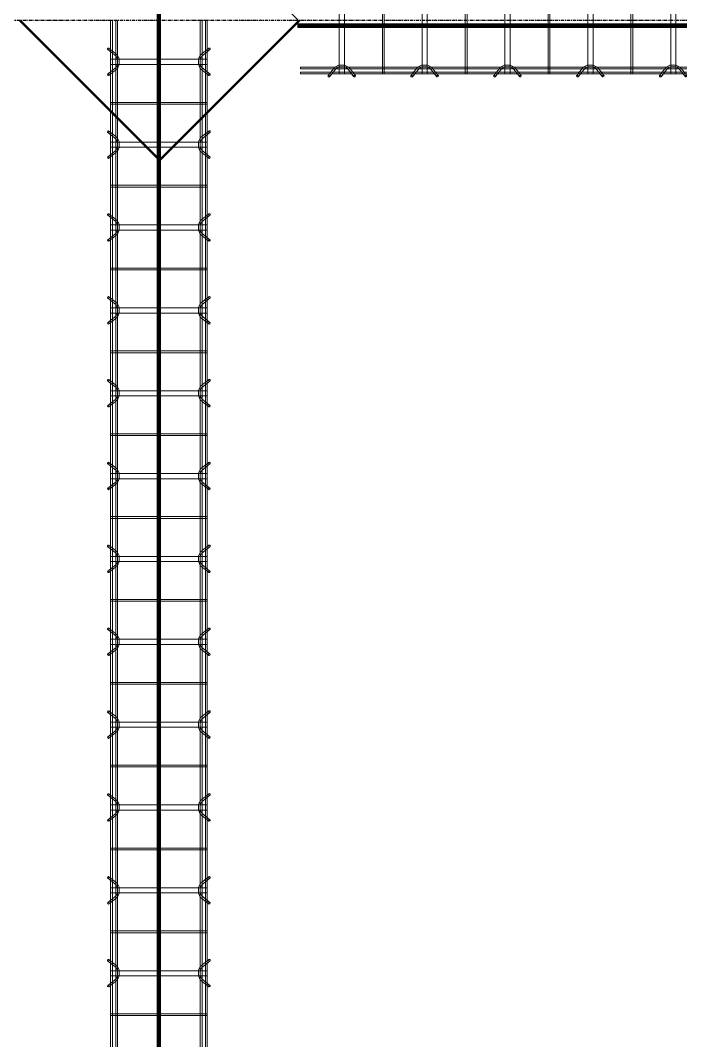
# Model space of a CAD drawing. Header units: inches. Extents: x -19229 to -222, y -6301 to 12387.
# Drawn here: x -2847.4 to -2751.8, y 11039.4 to 11187.2 of the extents above; entities that cross this region are included whole.
import ezdxf

# ---------------------------------------------------------------- set-up
doc = ezdxf.new("R2010")
doc.units = ezdxf.units.IN
doc.header["$MEASUREMENT"] = 0
doc.linetypes.add('Grid Line 1_2_', pattern=[0.875, 0.5, -0.125, 0.125, -0.125])
for name, color, linetype, lineweight in [('A-FLOR', 192, 'Continuous', 9), ('A-GENM', 13, 'Continuous', 9), ('S-BEAM', 12, 'Continuous', 9), ('S-GRID', 1, 'Continuous', 9)]:
    doc.layers.add(name, color=color, linetype=linetype, lineweight=lineweight)

# ---------------------------------------------------------------- blocks, each defined once
blk = doc.blocks.new('Dowel bar assembly - Dowel bar assembly-670865-SLAB ON GROUND JOINTS')
at = {"layer": 'S-BEAM'}
for p, q in [((135.61, 1.98), (0, 1.98)), ((0, 1.98), (0, 1.72)), ((0, 1.72), (0, 1.98)), ((0, 1.72), (135.61, 1.72)), ((4.02, 2.23), (4.97, 1.03)), ((5.18, 1.19), (4.23, 2.39)), ((5.63, 1.99), (5.63, -12.01)), ((6.38, 1.99), (5.63, 1.99)), ((5.63, 1.99), (6.38, 1.99)), ((6.38, -12.01), (6.38, 1.99)), ((7.76, 2.39), (6.81, 1.19)), ((7.01, 1.03), (7.96, 2.23)), ((11.87, 1.99), (11.87, -12.01)), ((12.13, 1.99), (11.87, 1.99)), ((11.87, 1.99), (12.13, 1.99)), ((12.13, -12.01), (12.13, 1.99)), ((16.02, 2.23), (16.97, 1.03)), ((17.18, 1.19), (16.23, 2.39)), ((17.63, 1.99), (17.63, -12.01)), ((18.38, 1.99), (17.63, 1.99)), ((17.63, 1.99), (18.38, 1.99)), ((18.38, -12.01), (18.38, 1.99)), ((19.76, 2.39), (18.81, 1.19)), ((19.01, 1.03), (19.96, 2.23)), ((23.87, 1.99), (23.87, -12.01)), ((24.13, 1.99), (23.87, 1.99)), ((23.87, 1.99), (24.13, 1.99)), ((24.13, -12.01), (24.13, 1.99)), ((28.02, 2.23), (28.97, 1.03)), ((29.18, 1.19), (28.23, 2.39)), ((29.63, 1.99), (29.63, -12.01)), ((30.38, 1.99), (29.63, 1.99)), ((29.63, 1.99), (30.38, 1.99)), ((30.38, -12.01), (30.38, 1.99)), ((31.76, 2.39), (30.81, 1.19)), ((31.01, 1.03), (31.96, 2.23)), ((35.87, 1.99), (35.87, -12.01)), ((36.13, 1.99), (35.87, 1.99)), ((35.87, 1.99), (36.13, 1.99)), ((36.13, -12.01), (36.13, 1.99)), ((40.02, 2.23), (40.97, 1.03)), ((41.18, 1.19), (40.23, 2.39)), ((41.63, 1.99), (41.63, -12.01)), ((42.38, 1.99), (41.63, 1.99)), ((41.63, 1.99), (42.38, 1.99)), ((42.38, -12.01), (42.38, 1.99)), ((43.76, 2.39), (42.81, 1.19)), ((43.01, 1.03), (43.96, 2.23)), ((47.87, 1.99), (47.87, -12.01)), ((48.13, 1.99), (47.87, 1.99)), ((47.87, 1.99), (48.13, 1.99)), ((48.13, -12.01), (48.13, 1.99)), ((52.02, 2.23), (52.97, 1.03)), ((53.18, 1.19), (52.23, 2.39)), ((53.63, 1.99), (53.63, -12.01)), ((54.38, 1.99), (53.63, 1.99)), ((53.63, 1.99), (54.38, 1.99)), ((54.38, -12.01), (54.38, 1.99)), ((55.76, 2.39), (54.81, 1.19)), ((55.01, 1.03), (55.96, 2.23)), ((59.87, 1.99), (59.87, -12.01)), ((60.13, 1.99), (59.87, 1.99)), ((59.87, 1.99), (60.13, 1.99)), ((60.13, -12.01), (60.13, 1.99)), ((64.02, 2.23), (64.97, 1.03)), ((65.18, 1.19), (64.23, 2.39)), ((65.63, 1.99), (65.63, -12.01)), ((66.38, 1.99), (65.63, 1.99)), ((65.63, 1.99), (66.38, 1.99)), ((66.38, -12.01), (66.38, 1.99)), ((67.76, 2.39), (66.81, 1.19)), ((67.01, 1.03), (67.96, 2.23)), ((71.87, 1.99), (71.87, -12.01)), ((72.13, 1.99), (71.87, 1.99)), ((71.87, 1.99), (72.13, 1.99)), ((72.13, -12.01), (72.13, 1.99)), ((76.02, 2.23), (76.97, 1.03)), ((77.18, 1.19), (76.23, 2.39)), ((77.63, 1.99), (77.63, -12.01)), ((78.38, 1.99), (77.63, 1.99)), ((77.63, 1.99), (78.38, 1.99)), ((78.38, -12.01), (78.38, 1.99)), ((79.76, 2.39), (78.81, 1.19)), ((79.01, 1.03), (79.96, 2.23)), ((83.87, 1.99), (83.87, -12.01)), ((84.13, 1.99), (83.87, 1.99)), ((83.87, 1.99), (84.13, 1.99)), ((84.13, -12.01), (84.13, 1.99)), ((88.02, 2.23), (88.97, 1.03)), ((89.18, 1.19), (88.23, 2.39)), ((89.63, 1.99), (89.63, -12.01)), ((90.38, 1.99), (89.63, 1.99)), ((89.63, 1.99), (90.38, 1.99)), ((90.38, -12.01), (90.38, 1.99)), ((91.76, 2.39), (90.81, 1.19)), ((91.01, 1.03), (91.96, 2.23)), ((95.87, 1.99), (95.87, -12.01)), ((96.13, 1.99), (95.87, 1.99)), ((95.87, 1.99), (96.13, 1.99)), ((96.13, -12.01), (96.13, 1.99)), ((100.02, 2.23), (100.97, 1.03)), ((101.18, 1.19), (100.23, 2.39)), ((101.63, 1.99), (101.63, -12.01)), ((102.38, 1.99), (101.63, 1.99)), ((101.63, 1.99), (102.38, 1.99)), ((102.38, -12.01), (102.38, 1.99)), ((103.76, 2.39), (102.81, 1.19)), ((103.01, 1.03), (103.96, 2.23)), ((107.87, 1.99), (107.87, -12.01)), ((108.13, 1.99), (107.87, 1.99)), ((107.87, 1.99), (108.13, 1.99)), ((108.13, -12.01), (108.13, 1.99)), ((112.02, 2.23), (112.97, 1.03)), ((113.18, 1.19), (112.23, 2.39)), ((113.63, 1.99), (113.63, -12.01)), ((114.38, 1.99), (113.63, 1.99)), ((113.63, 1.99), (114.38, 1.99)), ((114.38, -12.01), (114.38, 1.99)), ((115.76, 2.39), (114.81, 1.19)), ((115.01, 1.03), (115.96, 2.23)), ((119.87, 1.99), (119.87, -12.01)), ((120.13, 1.99), (119.87, 1.99)), ((119.87, 1.99), (120.13, 1.99)), ((120.13, -12.01), (120.13, 1.99)), ((127.63, 2.23), (128.58, 1.03)), ((128.78, 1.19), (127.83, 2.39)), ((129.23, 1.99), (129.23, -12.01)), ((129.98, 1.99), (129.23, 1.99)), ((129.23, 1.99), (129.98, 1.99)), ((129.98, -12.01), (129.98, 1.99)), ((131.37, 2.39), (130.42, 1.19)), ((130.62, 1.03), (131.57, 2.23)), ((135.61, 1.98), (135.61, 1.72)), ((135.61, 1.72), (135.61, 1.98)), ((135.61, 1.25), (0, 1.25)), ((0, 0.99), (0, 1.25)), ((0, 1.25), (0, 0.99)), ((0, 0.99), (135.61, 0.99)), ((135.61, 0.99), (135.61, 1.25)), ((135.61, 1.25), (135.61, 0.99)), ((135.61, -11.01), (0, -11.01)), ((0, -11.27), (0, -11.01)), ((0, -11.01), (0, -11.27)), ((0, -11.27), (135.61, -11.27)), ((135.61, -11.74), (0, -11.74)), ((0, -12), (0, -11.74)), ((0, -11.74), (0, -12)), ((4.97, -11.05), (4.02, -12.25)), ((4.23, -12.41), (5.18, -11.21)), ((6.81, -11.21), (7.76, -12.41)), ((7.96, -12.25), (7.01, -11.05)), ((16.97, -11.05), (16.02, -12.25)), ((16.23, -12.41), (17.18, -11.21)), ((18.81, -11.21), (19.76, -12.41)), ((19.96, -12.25), (19.01, -11.05)), ((28.97, -11.05), (28.02, -12.25)), ((28.23, -12.41), (29.18, -11.21)), ((30.81, -11.21), (31.76, -12.41)), ((31.96, -12.25), (31.01, -11.05)), ((40.97, -11.05), (40.02, -12.25)), ((40.23, -12.41), (41.18, -11.21)), ((42.81, -11.21), (43.76, -12.41)), ((43.96, -12.25), (43.01, -11.05)), ((52.97, -11.05), (52.02, -12.25)), ((52.23, -12.41), (53.18, -11.21)), ((54.81, -11.21), (55.76, -12.41)), ((55.96, -12.25), (55.01, -11.05)), ((64.97, -11.05), (64.02, -12.25)), ((64.23, -12.41), (65.18, -11.21)), ((66.81, -11.21), (67.76, -12.41)), ((67.96, -12.25), (67.01, -11.05)), ((76.97, -11.05), (76.02, -12.25)), ((76.23, -12.41), (77.18, -11.21)), ((78.81, -11.21), (79.76, -12.41)), ((79.96, -12.25), (79.01, -11.05)), ((88.97, -11.05), (88.02, -12.25)), ((88.23, -12.41), (89.18, -11.21)), ((90.81, -11.21), (91.76, -12.41)), ((91.96, -12.25), (91.01, -11.05)), ((100.97, -11.05), (100.02, -12.25)), ((100.23, -12.41), (101.18, -11.21)), ((102.81, -11.21), (103.76, -12.41)), ((103.96, -12.25), (103.01, -11.05)), ((112.97, -11.05), (112.02, -12.25)), ((112.23, -12.41), (113.18, -11.21)), ((114.81, -11.21), (115.76, -12.41)), ((115.96, -12.25), (115.01, -11.05)), ((128.58, -11.05), (127.63, -12.25)), ((127.83, -12.41), (128.78, -11.21)), ((130.42, -11.21), (131.37, -12.41)), ((131.57, -12.25), (130.62, -11.05)), ((135.61, -11.27), (135.61, -11.01)), ((135.61, -11.01), (135.61, -11.27)), ((135.61, -12), (135.61, -11.74)), ((135.61, -11.74), (135.61, -12)), ((0, -12), (135.61, -12)), ((6.38, -12.01), (5.63, -12.01)), ((5.63, -12.01), (6.38, -12.01)), ((12.13, -12.01), (11.87, -12.01)), ((11.87, -12.01), (12.13, -12.01)), ((18.38, -12.01), (17.63, -12.01)), ((17.63, -12.01), (18.38, -12.01)), ((24.13, -12.01), (23.87, -12.01)), ((23.87, -12.01), (24.13, -12.01)), ((30.38, -12.01), (29.63, -12.01)), ((29.63, -12.01), (30.38, -12.01)), ((36.13, -12.01), (35.87, -12.01)), ((35.87, -12.01), (36.13, -12.01)), ((42.38, -12.01), (41.63, -12.01)), ((41.63, -12.01), (42.38, -12.01)), ((48.13, -12.01), (47.87, -12.01)), ((47.87, -12.01), (48.13, -12.01)), ((54.38, -12.01), (53.63, -12.01)), ((53.63, -12.01), (54.38, -12.01)), ((60.13, -12.01), (59.87, -12.01)), ((59.87, -12.01), (60.13, -12.01)), ((66.38, -12.01), (65.63, -12.01)), ((65.63, -12.01), (66.38, -12.01)), ((72.13, -12.01), (71.87, -12.01)), ((71.87, -12.01), (72.13, -12.01)), ((78.38, -12.01), (77.63, -12.01)), ((77.63, -12.01), (78.38, -12.01)), ((84.13, -12.01), (83.87, -12.01)), ((83.87, -12.01), (84.13, -12.01)), ((90.38, -12.01), (89.63, -12.01)), ((89.63, -12.01), (90.38, -12.01)), ((96.13, -12.01), (95.87, -12.01)), ((95.87, -12.01), (96.13, -12.01)), ((102.38, -12.01), (101.63, -12.01)), ((101.63, -12.01), (102.38, -12.01)), ((108.13, -12.01), (107.87, -12.01)), ((107.87, -12.01), (108.13, -12.01)), ((114.38, -12.01), (113.63, -12.01)), ((113.63, -12.01), (114.38, -12.01)), ((120.13, -12.01), (119.87, -12.01)), ((119.87, -12.01), (120.13, -12.01)), ((129.98, -12.01), (129.23, -12.01)), ((129.23, -12.01), (129.98, -12.01))]:
    blk.add_line(p, q, dxfattribs=at)
at = {"layer": 'S-BEAM', "flags": 128}
for points in [[(4.97, 1.03), (5.53, 0.73), (6.39, 0.72), (6.97, 0.99), (7.01, 1.03)], [(5.18, 1.19), (5.62, 0.97), (6.38, 0.98), (6.81, 1.19)], [(16.97, 1.03), (17.53, 0.73), (18.39, 0.72), (18.97, 0.99), (19.01, 1.03)], [(17.18, 1.19), (17.62, 0.97), (18.38, 0.98), (18.81, 1.19)], [(28.97, 1.03), (29.53, 0.73), (30.39, 0.72), (30.97, 0.99), (31.01, 1.03)], [(29.18, 1.19), (29.62, 0.97), (30.38, 0.98), (30.81, 1.19)], [(40.97, 1.03), (41.53, 0.73), (42.39, 0.72), (42.97, 0.99), (43.01, 1.03)], [(41.18, 1.19), (41.62, 0.97), (42.38, 0.98), (42.81, 1.19)], [(52.97, 1.03), (53.53, 0.73), (54.39, 0.72), (54.97, 0.99), (55.01, 1.03)], [(53.18, 1.19), (53.62, 0.97), (54.38, 0.98), (54.81, 1.19)], [(64.97, 1.03), (65.53, 0.73), (66.39, 0.72), (66.97, 0.99), (67.01, 1.03)], [(65.18, 1.19), (65.62, 0.97), (66.38, 0.98), (66.81, 1.19)], [(76.97, 1.03), (77.53, 0.73), (78.39, 0.72), (78.97, 0.99), (79.01, 1.03)], [(77.18, 1.19), (77.62, 0.97), (78.38, 0.98), (78.81, 1.19)], [(88.97, 1.03), (89.53, 0.73), (90.39, 0.72), (90.97, 0.99), (91.01, 1.03)], [(89.18, 1.19), (89.62, 0.97), (90.38, 0.98), (90.81, 1.19)], [(100.97, 1.03), (101.53, 0.73), (102.39, 0.72), (102.97, 0.99), (103.01, 1.03)], [(101.18, 1.19), (101.62, 0.97), (102.38, 0.98), (102.81, 1.19)], [(112.97, 1.03), (113.53, 0.73), (114.39, 0.72), (114.97, 0.99), (115.01, 1.03)], [(113.18, 1.19), (113.62, 0.97), (114.38, 0.98), (114.81, 1.19)], [(128.58, 1.03), (129.13, 0.73), (129.99, 0.72), (130.58, 0.99), (130.62, 1.03)], [(128.78, 1.19), (129.23, 0.97), (129.99, 0.98), (130.42, 1.19)], [(4.97, -11.05), (5.53, -10.75), (6.39, -10.74), (6.97, -11.01), (7.01, -11.05)], [(5.18, -11.21), (5.62, -10.99), (6.38, -11), (6.81, -11.21)], [(16.97, -11.05), (17.53, -10.75), (18.39, -10.74), (18.97, -11.01), (19.01, -11.05)], [(17.18, -11.21), (17.62, -10.99), (18.38, -11), (18.81, -11.21)], [(28.97, -11.05), (29.53, -10.75), (30.39, -10.74), (30.97, -11.01), (31.01, -11.05)], [(29.18, -11.21), (29.62, -10.99), (30.38, -11), (30.81, -11.21)], [(40.97, -11.05), (41.53, -10.75), (42.39, -10.74), (42.97, -11.01), (43.01, -11.05)], [(41.18, -11.21), (41.62, -10.99), (42.38, -11), (42.81, -11.21)], [(52.97, -11.05), (53.53, -10.75), (54.39, -10.74), (54.97, -11.01), (55.01, -11.05)], [(53.18, -11.21), (53.62, -10.99), (54.38, -11), (54.81, -11.21)], [(64.97, -11.05), (65.53, -10.75), (66.39, -10.74), (66.97, -11.01), (67.01, -11.05)], [(65.18, -11.21), (65.62, -10.99), (66.38, -11), (66.81, -11.21)], [(76.97, -11.05), (77.53, -10.75), (78.39, -10.74), (78.97, -11.01), (79.01, -11.05)], [(77.18, -11.21), (77.62, -10.99), (78.38, -11), (78.81, -11.21)], [(88.97, -11.05), (89.53, -10.75), (90.39, -10.74), (90.97, -11.01), (91.01, -11.05)], [(89.18, -11.21), (89.62, -10.99), (90.38, -11), (90.81, -11.21)], [(100.97, -11.05), (101.53, -10.75), (102.39, -10.74), (102.97, -11.01), (103.01, -11.05)], [(101.18, -11.21), (101.62, -10.99), (102.38, -11), (102.81, -11.21)], [(112.97, -11.05), (113.53, -10.75), (114.39, -10.74), (114.97, -11.01), (115.01, -11.05)], [(113.18, -11.21), (113.62, -10.99), (114.38, -11), (114.81, -11.21)], [(128.58, -11.05), (129.13, -10.75), (129.99, -10.74), (130.58, -11.01), (130.62, -11.05)], [(128.78, -11.21), (129.23, -10.99), (129.99, -11), (130.42, -11.21)]]:
    blk.add_lwpolyline(points, dxfattribs=at)
at = {"layer": 'S-BEAM'}
for centre, major_axis, start_param, end_param in [((4.12, 2.31), (0.101, 0.08), 5.709265, 8.850858), ((4.12, 2.31), (0.101, 0.08), 2.567673, 5.709265), ((7.86, 2.31), (-0.101, 0.08), 3.715513, 6.857105), ((7.86, 2.31), (-0.101, 0.08), 0.57392, 3.715513), ((16.12, 2.31), (0.101, 0.08), 5.709265, 8.850858), ((16.12, 2.31), (0.101, 0.08), 2.567673, 5.709265), ((19.86, 2.31), (-0.101, 0.08), 3.715513, 6.857105), ((19.86, 2.31), (-0.101, 0.08), 0.57392, 3.715513), ((28.12, 2.31), (0.101, 0.08), 5.709265, 8.850858), ((28.12, 2.31), (0.101, 0.08), 2.567673, 5.709265), ((31.86, 2.31), (-0.101, 0.08), 3.715513, 6.857105), ((31.86, 2.31), (-0.101, 0.08), 0.57392, 3.715513), ((40.12, 2.31), (0.101, 0.08), 5.709265, 8.850858), ((40.12, 2.31), (0.101, 0.08), 2.567673, 5.709265), ((43.86, 2.31), (-0.101, 0.08), 3.715513, 6.857105), ((43.86, 2.31), (-0.101, 0.08), 0.57392, 3.715513), ((52.12, 2.31), (0.101, 0.08), 5.709265, 8.850858), ((52.12, 2.31), (0.101, 0.08), 2.567673, 5.709265), ((55.86, 2.31), (-0.101, 0.08), 3.715513, 6.857105), ((55.86, 2.31), (-0.101, 0.08), 0.57392, 3.715513), ((64.12, 2.31), (0.101, 0.08), 5.709265, 8.850858), ((64.12, 2.31), (0.101, 0.08), 2.567673, 5.709265), ((67.86, 2.31), (-0.101, 0.08), 3.715513, 6.857105), ((67.86, 2.31), (-0.101, 0.08), 0.57392, 3.715513), ((76.12, 2.31), (0.101, 0.08), 5.709265, 8.850858), ((76.12, 2.31), (0.101, 0.08), 2.567673, 5.709265), ((79.86, 2.31), (-0.101, 0.08), 3.715513, 6.857105), ((79.86, 2.31), (-0.101, 0.08), 0.57392, 3.715513), ((88.12, 2.31), (0.101, 0.08), 5.709265, 8.850858), ((88.12, 2.31), (0.101, 0.08), 2.567673, 5.709265), ((91.86, 2.31), (-0.101, 0.08), 3.715513, 6.857105), ((91.86, 2.31), (-0.101, 0.08), 0.57392, 3.715513), ((100.12, 2.31), (0.101, 0.08), 5.709265, 8.850858), ((100.12, 2.31), (0.101, 0.08), 2.567673, 5.709265), ((103.86, 2.31), (-0.101, 0.08), 3.715513, 6.857105), ((103.86, 2.31), (-0.101, 0.08), 0.57392, 3.715513), ((112.12, 2.31), (0.101, 0.08), 5.709265, 8.850858), ((112.12, 2.31), (0.101, 0.08), 2.567673, 5.709265), ((115.86, 2.31), (-0.101, 0.08), 3.715513, 6.857105), ((115.86, 2.31), (-0.101, 0.08), 0.57392, 3.715513), ((127.73, 2.31), (0.101, 0.08), 5.709265, 8.850858), ((127.73, 2.31), (0.101, 0.08), 2.567673, 5.709265), ((131.47, 2.31), (-0.101, 0.08), 3.715513, 6.857105), ((131.47, 2.31), (-0.101, 0.08), 0.57392, 3.715513), ((4.12, -12.33), (-0.101, 0.08), 3.715513, 6.857105), ((4.12, -12.33), (-0.101, 0.08), 0.57392, 3.715513), ((7.86, -12.33), (0.101, 0.08), 5.709265, 8.850858), ((7.86, -12.33), (0.101, 0.08), 2.567673, 5.709265), ((16.12, -12.33), (-0.101, 0.08), 3.715513, 6.857105), ((16.12, -12.33), (-0.101, 0.08), 0.57392, 3.715513), ((19.86, -12.33), (0.101, 0.08), 5.709265, 8.850858), ((19.86, -12.33), (0.101, 0.08), 2.567673, 5.709265), ((28.12, -12.33), (-0.101, 0.08), 3.715513, 6.857105), ((28.12, -12.33), (-0.101, 0.08), 0.57392, 3.715513), ((31.86, -12.33), (0.101, 0.08), 5.709265, 8.850858), ((31.86, -12.33), (0.101, 0.08), 2.567673, 5.709265), ((40.12, -12.33), (-0.101, 0.08), 3.715513, 6.857105), ((40.12, -12.33), (-0.101, 0.08), 0.57392, 3.715513), ((43.86, -12.33), (0.101, 0.08), 5.709265, 8.850858), ((43.86, -12.33), (0.101, 0.08), 2.567673, 5.709265), ((52.12, -12.33), (-0.101, 0.08), 3.715513, 6.857105), ((52.12, -12.33), (-0.101, 0.08), 0.57392, 3.715513), ((55.86, -12.33), (0.101, 0.08), 5.709265, 8.850858), ((55.86, -12.33), (0.101, 0.08), 2.567673, 5.709265), ((64.12, -12.33), (-0.101, 0.08), 3.715513, 6.857105), ((64.12, -12.33), (-0.101, 0.08), 0.57392, 3.715513), ((67.86, -12.33), (0.101, 0.08), 5.709265, 8.850858), ((67.86, -12.33), (0.101, 0.08), 2.567673, 5.709265), ((76.12, -12.33), (-0.101, 0.08), 3.715513, 6.857105), ((76.12, -12.33), (-0.101, 0.08), 0.57392, 3.715513), ((79.86, -12.33), (0.101, 0.08), 5.709265, 8.850858), ((79.86, -12.33), (0.101, 0.08), 2.567673, 5.709265), ((88.12, -12.33), (-0.101, 0.08), 3.715513, 6.857105), ((88.12, -12.33), (-0.101, 0.08), 0.57392, 3.715513), ((91.86, -12.33), (0.101, 0.08), 5.709265, 8.850858), ((91.86, -12.33), (0.101, 0.08), 2.567673, 5.709265), ((100.12, -12.33), (-0.101, 0.08), 3.715513, 6.857105), ((100.12, -12.33), (-0.101, 0.08), 0.57392, 3.715513), ((103.86, -12.33), (0.101, 0.08), 5.709265, 8.850858), ((103.86, -12.33), (0.101, 0.08), 2.567673, 5.709265), ((112.12, -12.33), (-0.101, 0.08), 3.715513, 6.857105), ((112.12, -12.33), (-0.101, 0.08), 0.57392, 3.715513), ((115.86, -12.33), (0.101, 0.08), 5.709265, 8.850858), ((115.86, -12.33), (0.101, 0.08), 2.567673, 5.709265), ((127.73, -12.33), (-0.101, 0.08), 3.715513, 6.857105), ((127.73, -12.33), (-0.101, 0.08), 0.57392, 3.715513), ((131.47, -12.33), (0.101, 0.08), 5.709265, 8.850858), ((131.47, -12.33), (0.101, 0.08), 2.567673, 5.709265)]:
    blk.add_ellipse(centre, major_axis=major_axis, ratio=0.816528, start_param=start_param, end_param=end_param, dxfattribs=at)
blk = doc.blocks.new('Dowel bar assembly - Dowel bar assembly-1728893-SLAB ON GROUND JOINTS')
at = {"layer": 'S-BEAM'}
for p, q in [((348, 1.98), (0, 1.98)), ((0, 1.98), (0, 1.72)), ((0, 1.72), (0, 1.98)), ((0, 1.72), (348, 1.72)), ((4.02, 2.23), (4.97, 1.03)), ((5.18, 1.19), (4.23, 2.39)), ((5.63, 1.99), (5.63, -12.01)), ((6.38, 1.99), (5.63, 1.99)), ((5.63, 1.99), (6.38, 1.99)), ((6.38, -12.01), (6.38, 1.99)), ((7.76, 2.39), (6.81, 1.19)), ((7.01, 1.03), (7.96, 2.23)), ((11.87, 1.99), (11.87, -12.01)), ((12.13, 1.99), (11.87, 1.99)), ((11.87, 1.99), (12.13, 1.99)), ((12.13, -12.01), (12.13, 1.99)), ((16.02, 2.23), (16.97, 1.03)), ((17.18, 1.19), (16.23, 2.39)), ((17.63, 1.99), (17.63, -12.01)), ((18.38, 1.99), (17.63, 1.99)), ((17.63, 1.99), (18.38, 1.99)), ((18.38, -12.01), (18.38, 1.99)), ((19.76, 2.39), (18.81, 1.19)), ((19.01, 1.03), (19.96, 2.23)), ((23.87, 1.99), (23.87, -12.01)), ((24.13, 1.99), (23.87, 1.99)), ((23.87, 1.99), (24.13, 1.99)), ((24.13, -12.01), (24.13, 1.99)), ((28.02, 2.23), (28.97, 1.03)), ((29.18, 1.19), (28.23, 2.39)), ((29.63, 1.99), (29.63, -12.01)), ((30.38, 1.99), (29.63, 1.99)), ((29.63, 1.99), (30.38, 1.99)), ((30.38, -12.01), (30.38, 1.99)), ((31.76, 2.39), (30.81, 1.19)), ((31.01, 1.03), (31.96, 2.23)), ((35.87, 1.99), (35.87, -12.01)), ((36.13, 1.99), (35.87, 1.99)), ((35.87, 1.99), (36.13, 1.99)), ((36.13, -12.01), (36.13, 1.99)), ((40.02, 2.23), (40.97, 1.03)), ((41.18, 1.19), (40.23, 2.39)), ((41.63, 1.99), (41.63, -12.01)), ((42.38, 1.99), (41.63, 1.99)), ((41.63, 1.99), (42.38, 1.99)), ((42.38, -12.01), (42.38, 1.99)), ((43.76, 2.39), (42.81, 1.19)), ((43.01, 1.03), (43.96, 2.23)), ((47.87, 1.99), (47.87, -12.01)), ((48.13, 1.99), (47.87, 1.99)), ((47.87, 1.99), (48.13, 1.99)), ((48.13, -12.01), (48.13, 1.99)), ((52.02, 2.23), (52.97, 1.03)), ((53.18, 1.19), (52.23, 2.39)), ((53.63, 1.99), (53.63, -12.01)), ((54.38, 1.99), (53.63, 1.99)), ((53.63, 1.99), (54.38, 1.99)), ((54.38, -12.01), (54.38, 1.99)), ((55.76, 2.39), (54.81, 1.19)), ((55.01, 1.03), (55.96, 2.23)), ((59.87, 1.99), (59.87, -12.01)), ((60.13, 1.99), (59.87, 1.99)), ((59.87, 1.99), (60.13, 1.99)), ((60.13, -12.01), (60.13, 1.99)), ((64.02, 2.23), (64.97, 1.03)), ((65.18, 1.19), (64.23, 2.39)), ((65.63, 1.99), (65.63, -12.01)), ((66.38, 1.99), (65.63, 1.99)), ((65.63, 1.99), (66.38, 1.99)), ((66.38, -12.01), (66.38, 1.99)), ((67.76, 2.39), (66.81, 1.19)), ((67.01, 1.03), (67.96, 2.23)), ((71.87, 1.99), (71.87, -12.01)), ((72.13, 1.99), (71.87, 1.99)), ((71.87, 1.99), (72.13, 1.99)), ((72.13, -12.01), (72.13, 1.99)), ((76.02, 2.23), (76.97, 1.03)), ((77.18, 1.19), (76.23, 2.39)), ((77.63, 1.99), (77.63, -12.01)), ((78.38, 1.99), (77.63, 1.99)), ((77.63, 1.99), (78.38, 1.99)), ((78.38, -12.01), (78.38, 1.99)), ((79.76, 2.39), (78.81, 1.19)), ((79.01, 1.03), (79.96, 2.23)), ((83.87, 1.99), (83.87, -12.01)), ((84.13, 1.99), (83.87, 1.99)), ((83.87, 1.99), (84.13, 1.99)), ((84.13, -12.01), (84.13, 1.99)), ((88.02, 2.23), (88.97, 1.03)), ((89.18, 1.19), (88.23, 2.39)), ((89.63, 1.99), (89.63, -12.01)), ((90.38, 1.99), (89.63, 1.99)), ((89.63, 1.99), (90.38, 1.99)), ((90.38, -12.01), (90.38, 1.99)), ((91.76, 2.39), (90.81, 1.19)), ((91.01, 1.03), (91.96, 2.23)), ((95.87, 1.99), (95.87, -12.01)), ((96.13, 1.99), (95.87, 1.99)), ((95.87, 1.99), (96.13, 1.99)), ((96.13, -12.01), (96.13, 1.99)), ((100.02, 2.23), (100.97, 1.03)), ((101.18, 1.19), (100.23, 2.39)), ((101.63, 1.99), (101.63, -12.01)), ((102.38, 1.99), (101.63, 1.99)), ((101.63, 1.99), (102.38, 1.99)), ((102.38, -12.01), (102.38, 1.99)), ((103.76, 2.39), (102.81, 1.19)), ((103.01, 1.03), (103.96, 2.23)), ((107.87, 1.99), (107.87, -12.01)), ((108.13, 1.99), (107.87, 1.99)), ((107.87, 1.99), (108.13, 1.99)), ((108.13, -12.01), (108.13, 1.99)), ((112.02, 2.23), (112.97, 1.03)), ((113.18, 1.19), (112.23, 2.39)), ((113.63, 1.99), (113.63, -12.01)), ((114.38, 1.99), (113.63, 1.99)), ((113.63, 1.99), (114.38, 1.99)), ((114.38, -12.01), (114.38, 1.99)), ((115.76, 2.39), (114.81, 1.19)), ((115.01, 1.03), (115.96, 2.23)), ((119.87, 1.99), (119.87, -12.01)), ((120.13, 1.99), (119.87, 1.99)), ((119.87, 1.99), (120.13, 1.99)), ((120.13, -12.01), (120.13, 1.99)), ((124.02, 2.23), (124.97, 1.03)), ((125.18, 1.19), (124.23, 2.39)), ((125.63, 1.99), (125.63, -12.01)), ((126.38, 1.99), (125.63, 1.99)), ((125.63, 1.99), (126.38, 1.99)), ((126.38, -12.01), (126.38, 1.99)), ((127.76, 2.39), (126.81, 1.19)), ((127.01, 1.03), (127.96, 2.23)), ((131.87, 1.99), (131.87, -12.01)), ((132.13, 1.99), (131.87, 1.99)), ((131.87, 1.99), (132.13, 1.99)), ((132.13, -12.01), (132.13, 1.99)), ((136.02, 2.23), (136.97, 1.03)), ((137.18, 1.19), (136.23, 2.39)), ((137.63, 1.99), (137.63, -12.01)), ((138.38, 1.99), (137.63, 1.99)), ((137.63, 1.99), (138.38, 1.99)), ((138.38, -12.01), (138.38, 1.99)), ((139.76, 2.39), (138.81, 1.19)), ((139.01, 1.03), (139.96, 2.23)), ((143.87, 1.99), (143.87, -12.01)), ((144.13, 1.99), (143.87, 1.99)), ((143.87, 1.99), (144.13, 1.99)), ((144.13, -12.01), (144.13, 1.99)), ((348, 1.25), (0, 1.25)), ((0, 0.99), (0, 1.25)), ((0, 1.25), (0, 0.99)), ((0, 0.99), (348, 0.99)), ((348, -11.01), (0, -11.01)), ((0, -11.27), (0, -11.01)), ((0, -11.01), (0, -11.27)), ((0, -11.27), (348, -11.27)), ((348, -11.74), (0, -11.74)), ((0, -12), (0, -11.74)), ((0, -11.74), (0, -12)), ((4.97, -11.05), (4.02, -12.25)), ((4.23, -12.41), (5.18, -11.21)), ((6.81, -11.21), (7.76, -12.41)), ((7.96, -12.25), (7.01, -11.05)), ((16.97, -11.05), (16.02, -12.25)), ((16.23, -12.41), (17.18, -11.21)), ((18.81, -11.21), (19.76, -12.41)), ((19.96, -12.25), (19.01, -11.05)), ((28.97, -11.05), (28.02, -12.25)), ((28.23, -12.41), (29.18, -11.21)), ((30.81, -11.21), (31.76, -12.41)), ((31.96, -12.25), (31.01, -11.05)), ((40.97, -11.05), (40.02, -12.25)), ((40.23, -12.41), (41.18, -11.21)), ((42.81, -11.21), (43.76, -12.41)), ((43.96, -12.25), (43.01, -11.05)), ((52.97, -11.05), (52.02, -12.25)), ((52.23, -12.41), (53.18, -11.21)), ((54.81, -11.21), (55.76, -12.41)), ((55.96, -12.25), (55.01, -11.05)), ((64.97, -11.05), (64.02, -12.25)), ((64.23, -12.41), (65.18, -11.21)), ((66.81, -11.21), (67.76, -12.41)), ((67.96, -12.25), (67.01, -11.05)), ((76.97, -11.05), (76.02, -12.25)), ((76.23, -12.41), (77.18, -11.21)), ((78.81, -11.21), (79.76, -12.41)), ((79.96, -12.25), (79.01, -11.05)), ((88.97, -11.05), (88.02, -12.25)), ((88.23, -12.41), (89.18, -11.21)), ((90.81, -11.21), (91.76, -12.41)), ((91.96, -12.25), (91.01, -11.05)), ((100.97, -11.05), (100.02, -12.25)), ((100.23, -12.41), (101.18, -11.21)), ((102.81, -11.21), (103.76, -12.41)), ((103.96, -12.25), (103.01, -11.05)), ((112.97, -11.05), (112.02, -12.25)), ((112.23, -12.41), (113.18, -11.21)), ((114.81, -11.21), (115.76, -12.41)), ((115.96, -12.25), (115.01, -11.05)), ((124.97, -11.05), (124.02, -12.25)), ((124.23, -12.41), (125.18, -11.21)), ((126.81, -11.21), (127.76, -12.41)), ((127.96, -12.25), (127.01, -11.05)), ((136.97, -11.05), (136.02, -12.25)), ((136.23, -12.41), (137.18, -11.21)), ((138.81, -11.21), (139.76, -12.41)), ((139.96, -12.25), (139.01, -11.05)), ((0, -12), (348, -12)), ((6.38, -12.01), (5.63, -12.01)), ((5.63, -12.01), (6.38, -12.01)), ((12.13, -12.01), (11.87, -12.01)), ((11.87, -12.01), (12.13, -12.01)), ((18.38, -12.01), (17.63, -12.01)), ((17.63, -12.01), (18.38, -12.01)), ((24.13, -12.01), (23.87, -12.01)), ((23.87, -12.01), (24.13, -12.01)), ((30.38, -12.01), (29.63, -12.01)), ((29.63, -12.01), (30.38, -12.01)), ((36.13, -12.01), (35.87, -12.01)), ((35.87, -12.01), (36.13, -12.01)), ((42.38, -12.01), (41.63, -12.01)), ((41.63, -12.01), (42.38, -12.01)), ((48.13, -12.01), (47.87, -12.01)), ((47.87, -12.01), (48.13, -12.01)), ((54.38, -12.01), (53.63, -12.01)), ((53.63, -12.01), (54.38, -12.01)), ((60.13, -12.01), (59.87, -12.01)), ((59.87, -12.01), (60.13, -12.01)), ((66.38, -12.01), (65.63, -12.01)), ((65.63, -12.01), (66.38, -12.01)), ((72.13, -12.01), (71.87, -12.01)), ((71.87, -12.01), (72.13, -12.01)), ((78.38, -12.01), (77.63, -12.01)), ((77.63, -12.01), (78.38, -12.01)), ((84.13, -12.01), (83.87, -12.01)), ((83.87, -12.01), (84.13, -12.01)), ((90.38, -12.01), (89.63, -12.01)), ((89.63, -12.01), (90.38, -12.01)), ((96.13, -12.01), (95.87, -12.01)), ((95.87, -12.01), (96.13, -12.01)), ((102.38, -12.01), (101.63, -12.01)), ((101.63, -12.01), (102.38, -12.01)), ((108.13, -12.01), (107.87, -12.01)), ((107.87, -12.01), (108.13, -12.01)), ((114.38, -12.01), (113.63, -12.01)), ((113.63, -12.01), (114.38, -12.01)), ((120.13, -12.01), (119.87, -12.01)), ((119.87, -12.01), (120.13, -12.01)), ((126.38, -12.01), (125.63, -12.01)), ((125.63, -12.01), (126.38, -12.01)), ((132.13, -12.01), (131.87, -12.01)), ((131.87, -12.01), (132.13, -12.01)), ((138.38, -12.01), (137.63, -12.01)), ((137.63, -12.01), (138.38, -12.01)), ((144.13, -12.01), (143.87, -12.01)), ((143.87, -12.01), (144.13, -12.01))]:
    blk.add_line(p, q, dxfattribs=at)
at = {"layer": 'S-BEAM', "flags": 128}
for points in [[(4.97, 1.03), (5.53, 0.73), (6.39, 0.72), (6.97, 0.99), (7.01, 1.03)], [(5.18, 1.19), (5.62, 0.97), (6.38, 0.98), (6.81, 1.19)], [(16.97, 1.03), (17.53, 0.73), (18.39, 0.72), (18.97, 0.99), (19.01, 1.03)], [(17.18, 1.19), (17.62, 0.97), (18.38, 0.98), (18.81, 1.19)], [(28.97, 1.03), (29.53, 0.73), (30.39, 0.72), (30.97, 0.99), (31.01, 1.03)], [(29.18, 1.19), (29.62, 0.97), (30.38, 0.98), (30.81, 1.19)], [(40.97, 1.03), (41.53, 0.73), (42.39, 0.72), (42.97, 0.99), (43.01, 1.03)], [(41.18, 1.19), (41.62, 0.97), (42.38, 0.98), (42.81, 1.19)], [(52.97, 1.03), (53.53, 0.73), (54.39, 0.72), (54.97, 0.99), (55.01, 1.03)], [(53.18, 1.19), (53.62, 0.97), (54.38, 0.98), (54.81, 1.19)], [(64.97, 1.03), (65.53, 0.73), (66.39, 0.72), (66.97, 0.99), (67.01, 1.03)], [(65.18, 1.19), (65.62, 0.97), (66.38, 0.98), (66.81, 1.19)], [(76.97, 1.03), (77.53, 0.73), (78.39, 0.72), (78.97, 0.99), (79.01, 1.03)], [(77.18, 1.19), (77.62, 0.97), (78.38, 0.98), (78.81, 1.19)], [(88.97, 1.03), (89.53, 0.73), (90.39, 0.72), (90.97, 0.99), (91.01, 1.03)], [(89.18, 1.19), (89.62, 0.97), (90.38, 0.98), (90.81, 1.19)], [(100.97, 1.03), (101.53, 0.73), (102.39, 0.72), (102.97, 0.99), (103.01, 1.03)], [(101.18, 1.19), (101.62, 0.97), (102.38, 0.98), (102.81, 1.19)], [(112.97, 1.03), (113.53, 0.73), (114.39, 0.72), (114.97, 0.99), (115.01, 1.03)], [(113.18, 1.19), (113.62, 0.97), (114.38, 0.98), (114.81, 1.19)], [(124.97, 1.03), (125.53, 0.73), (126.39, 0.72), (126.97, 0.99), (127.01, 1.03)], [(125.18, 1.19), (125.62, 0.97), (126.38, 0.98), (126.81, 1.19)], [(136.97, 1.03), (137.53, 0.73), (138.39, 0.72), (138.97, 0.99), (139.01, 1.03)], [(137.18, 1.19), (137.62, 0.97), (138.38, 0.98), (138.81, 1.19)], [(4.97, -11.05), (5.53, -10.75), (6.39, -10.74), (6.97, -11.01), (7.01, -11.05)], [(5.18, -11.21), (5.62, -10.99), (6.38, -11), (6.81, -11.21)], [(16.97, -11.05), (17.53, -10.75), (18.39, -10.74), (18.97, -11.01), (19.01, -11.05)], [(17.18, -11.21), (17.62, -10.99), (18.38, -11), (18.81, -11.21)], [(28.97, -11.05), (29.53, -10.75), (30.39, -10.74), (30.97, -11.01), (31.01, -11.05)], [(29.18, -11.21), (29.62, -10.99), (30.38, -11), (30.81, -11.21)], [(40.97, -11.05), (41.53, -10.75), (42.39, -10.74), (42.97, -11.01), (43.01, -11.05)], [(41.18, -11.21), (41.62, -10.99), (42.38, -11), (42.81, -11.21)], [(52.97, -11.05), (53.53, -10.75), (54.39, -10.74), (54.97, -11.01), (55.01, -11.05)], [(53.18, -11.21), (53.62, -10.99), (54.38, -11), (54.81, -11.21)], [(64.97, -11.05), (65.53, -10.75), (66.39, -10.74), (66.97, -11.01), (67.01, -11.05)], [(65.18, -11.21), (65.62, -10.99), (66.38, -11), (66.81, -11.21)], [(76.97, -11.05), (77.53, -10.75), (78.39, -10.74), (78.97, -11.01), (79.01, -11.05)], [(77.18, -11.21), (77.62, -10.99), (78.38, -11), (78.81, -11.21)], [(88.97, -11.05), (89.53, -10.75), (90.39, -10.74), (90.97, -11.01), (91.01, -11.05)], [(89.18, -11.21), (89.62, -10.99), (90.38, -11), (90.81, -11.21)], [(100.97, -11.05), (101.53, -10.75), (102.39, -10.74), (102.97, -11.01), (103.01, -11.05)], [(101.18, -11.21), (101.62, -10.99), (102.38, -11), (102.81, -11.21)], [(112.97, -11.05), (113.53, -10.75), (114.39, -10.74), (114.97, -11.01), (115.01, -11.05)], [(113.18, -11.21), (113.62, -10.99), (114.38, -11), (114.81, -11.21)], [(124.97, -11.05), (125.53, -10.75), (126.39, -10.74), (126.97, -11.01), (127.01, -11.05)], [(125.18, -11.21), (125.62, -10.99), (126.38, -11), (126.81, -11.21)], [(136.97, -11.05), (137.53, -10.75), (138.39, -10.74), (138.97, -11.01), (139.01, -11.05)], [(137.18, -11.21), (137.62, -10.99), (138.38, -11), (138.81, -11.21)]]:
    blk.add_lwpolyline(points, dxfattribs=at)
at = {"layer": 'S-BEAM'}
for centre, major_axis, start_param, end_param in [((4.12, 2.31), (0.101, 0.08), 5.709265, 8.850858), ((4.12, 2.31), (0.101, 0.08), 2.567673, 5.709265), ((7.86, 2.31), (-0.101, 0.08), 3.715513, 6.857105), ((7.86, 2.31), (-0.101, 0.08), 0.57392, 3.715513), ((16.12, 2.31), (0.101, 0.08), 5.709265, 8.850858), ((16.12, 2.31), (0.101, 0.08), 2.567673, 5.709265), ((19.86, 2.31), (-0.101, 0.08), 3.715513, 6.857105), ((19.86, 2.31), (-0.101, 0.08), 0.57392, 3.715513), ((28.12, 2.31), (0.101, 0.08), 5.709265, 8.850858), ((28.12, 2.31), (0.101, 0.08), 2.567673, 5.709265), ((31.86, 2.31), (-0.101, 0.08), 3.715513, 6.857105), ((31.86, 2.31), (-0.101, 0.08), 0.57392, 3.715513), ((40.12, 2.31), (0.101, 0.08), 5.709265, 8.850858), ((40.12, 2.31), (0.101, 0.08), 2.567673, 5.709265), ((43.86, 2.31), (-0.101, 0.08), 3.715513, 6.857105), ((43.86, 2.31), (-0.101, 0.08), 0.57392, 3.715513), ((52.12, 2.31), (0.101, 0.08), 5.709265, 8.850858), ((52.12, 2.31), (0.101, 0.08), 2.567673, 5.709265), ((55.86, 2.31), (-0.101, 0.08), 3.715513, 6.857105), ((55.86, 2.31), (-0.101, 0.08), 0.57392, 3.715513), ((64.12, 2.31), (0.101, 0.08), 5.709265, 8.850858), ((64.12, 2.31), (0.101, 0.08), 2.567673, 5.709265), ((67.86, 2.31), (-0.101, 0.08), 3.715513, 6.857105), ((67.86, 2.31), (-0.101, 0.08), 0.57392, 3.715513), ((76.12, 2.31), (0.101, 0.08), 5.709265, 8.850858), ((76.12, 2.31), (0.101, 0.08), 2.567673, 5.709265), ((79.86, 2.31), (-0.101, 0.08), 3.715513, 6.857105), ((79.86, 2.31), (-0.101, 0.08), 0.57392, 3.715513), ((88.12, 2.31), (0.101, 0.08), 5.709265, 8.850858), ((88.12, 2.31), (0.101, 0.08), 2.567673, 5.709265), ((91.86, 2.31), (-0.101, 0.08), 3.715513, 6.857105), ((91.86, 2.31), (-0.101, 0.08), 0.57392, 3.715513), ((100.12, 2.31), (0.101, 0.08), 5.709265, 8.850858), ((100.12, 2.31), (0.101, 0.08), 2.567673, 5.709265), ((103.86, 2.31), (-0.101, 0.08), 3.715513, 6.857105), ((103.86, 2.31), (-0.101, 0.08), 0.57392, 3.715513), ((112.12, 2.31), (0.101, 0.08), 5.709265, 8.850858), ((112.12, 2.31), (0.101, 0.08), 2.567673, 5.709265), ((115.86, 2.31), (-0.101, 0.08), 3.715513, 6.857105), ((115.86, 2.31), (-0.101, 0.08), 0.57392, 3.715513), ((124.12, 2.31), (0.101, 0.08), 5.709265, 8.850858), ((124.12, 2.31), (0.101, 0.08), 2.567673, 5.709265), ((127.86, 2.31), (-0.101, 0.08), 3.715513, 6.857105), ((127.86, 2.31), (-0.101, 0.08), 0.57392, 3.715513), ((136.12, 2.31), (0.101, 0.08), 5.709265, 8.850858), ((136.12, 2.31), (0.101, 0.08), 2.567673, 5.709265), ((139.86, 2.31), (-0.101, 0.08), 3.715513, 6.857105), ((139.86, 2.31), (-0.101, 0.08), 0.57392, 3.715513), ((4.12, -12.33), (-0.101, 0.08), 3.715513, 6.857105), ((4.12, -12.33), (-0.101, 0.08), 0.57392, 3.715513), ((7.86, -12.33), (0.101, 0.08), 5.709265, 8.850858), ((7.86, -12.33), (0.101, 0.08), 2.567673, 5.709265), ((16.12, -12.33), (-0.101, 0.08), 3.715513, 6.857105), ((16.12, -12.33), (-0.101, 0.08), 0.57392, 3.715513), ((19.86, -12.33), (0.101, 0.08), 5.709265, 8.850858), ((19.86, -12.33), (0.101, 0.08), 2.567673, 5.709265), ((28.12, -12.33), (-0.101, 0.08), 3.715513, 6.857105), ((28.12, -12.33), (-0.101, 0.08), 0.57392, 3.715513), ((31.86, -12.33), (0.101, 0.08), 5.709265, 8.850858), ((31.86, -12.33), (0.101, 0.08), 2.567673, 5.709265), ((40.12, -12.33), (-0.101, 0.08), 3.715513, 6.857105), ((40.12, -12.33), (-0.101, 0.08), 0.57392, 3.715513), ((43.86, -12.33), (0.101, 0.08), 5.709265, 8.850858), ((43.86, -12.33), (0.101, 0.08), 2.567673, 5.709265), ((52.12, -12.33), (-0.101, 0.08), 3.715513, 6.857105), ((52.12, -12.33), (-0.101, 0.08), 0.57392, 3.715513), ((55.86, -12.33), (0.101, 0.08), 5.709265, 8.850858), ((55.86, -12.33), (0.101, 0.08), 2.567673, 5.709265), ((64.12, -12.33), (-0.101, 0.08), 3.715513, 6.857105), ((64.12, -12.33), (-0.101, 0.08), 0.57392, 3.715513), ((67.86, -12.33), (0.101, 0.08), 5.709265, 8.850858), ((67.86, -12.33), (0.101, 0.08), 2.567673, 5.709265), ((76.12, -12.33), (-0.101, 0.08), 3.715513, 6.857105), ((76.12, -12.33), (-0.101, 0.08), 0.57392, 3.715513), ((79.86, -12.33), (0.101, 0.08), 5.709265, 8.850858), ((79.86, -12.33), (0.101, 0.08), 2.567673, 5.709265), ((88.12, -12.33), (-0.101, 0.08), 3.715513, 6.857105), ((88.12, -12.33), (-0.101, 0.08), 0.57392, 3.715513), ((91.86, -12.33), (0.101, 0.08), 5.709265, 8.850858), ((91.86, -12.33), (0.101, 0.08), 2.567673, 5.709265), ((100.12, -12.33), (-0.101, 0.08), 3.715513, 6.857105), ((100.12, -12.33), (-0.101, 0.08), 0.57392, 3.715513), ((103.86, -12.33), (0.101, 0.08), 5.709265, 8.850858), ((103.86, -12.33), (0.101, 0.08), 2.567673, 5.709265), ((112.12, -12.33), (-0.101, 0.08), 3.715513, 6.857105), ((112.12, -12.33), (-0.101, 0.08), 0.57392, 3.715513), ((115.86, -12.33), (0.101, 0.08), 5.709265, 8.850858), ((115.86, -12.33), (0.101, 0.08), 2.567673, 5.709265), ((124.12, -12.33), (-0.101, 0.08), 3.715513, 6.857105), ((124.12, -12.33), (-0.101, 0.08), 0.57392, 3.715513), ((127.86, -12.33), (0.101, 0.08), 5.709265, 8.850858), ((127.86, -12.33), (0.101, 0.08), 2.567673, 5.709265), ((136.12, -12.33), (-0.101, 0.08), 3.715513, 6.857105), ((136.12, -12.33), (-0.101, 0.08), 0.57392, 3.715513), ((139.86, -12.33), (0.101, 0.08), 5.709265, 8.850858), ((139.86, -12.33), (0.101, 0.08), 2.567673, 5.709265)]:
    blk.add_ellipse(centre, major_axis=major_axis, ratio=0.816528, start_param=start_param, end_param=end_param, dxfattribs=at)

msp = doc.modelspace()

# ---------------------------------------------------------------- linework, layer by layer
at = {"layer": 'A-FLOR'}
for p, q in [((-2807.0811, 11187.1894), (-2827.32374, 11207.43204)), ((-2847.56638, 11187.1894), (-2827.32374, 11166.94676)), ((-2827.10103, 11166.94676), (-2847.34367, 11187.1894)), ((-2827.32374, 11166.94676), (-2807.0811, 11187.1894)), ((-2806.85839, 11187.1894), (-2827.10103, 11166.94676))]:
    msp.add_line(p, q, dxfattribs=at)
at = {"layer": 'A-GENM'}
for p, q in [((-2827.58036, 10836.55815), (-2827.58036, 11262.37095)), ((-2827.52059, 11262.37095), (-2827.52059, 10836.55815)), ((-2827.52059, 11262.37095), (-2827.52059, 10836.55815)), ((-2827.50273, 11262.37095), (-2827.50273, 10836.55815)), ((-2827.49348, 10836.55815), (-2827.49348, 11262.37095)), ((-2827.48122, 10836.55815), (-2827.48122, 11262.37095)), ((-2827.48122, 11262.37095), (-2827.48122, 10836.55815)), ((-2827.41585, 10836.55815), (-2827.41585, 11262.37095)), ((-2827.36718, 10836.55815), (-2827.36718, 11262.37095)), ((-2827.2803, 11262.37095), (-2827.2803, 10836.55815)), ((-2827.16626, 10836.55815), (-2827.16626, 11262.37095)), ((-2827.16626, 10836.55815), (-2827.16626, 11262.37095)), ((-2827.15869, 10836.55815), (-2827.15869, 11262.37095)), ((-2827.15717, 10836.55815), (-2827.15717, 11262.37095)), ((-2827.12689, 11262.37095), (-2827.12689, 10836.55815)), ((-2827.12689, 11262.37095), (-2827.12689, 10836.55815)), ((-2827.07181, 10836.55815), (-2827.07181, 11262.37095)), ((-2827.07029, 10836.55815), (-2827.07029, 11262.37095)), ((-2807.22109, 11186.48284), (-2807.22109, 11186.69285)), ((-2807.22109, 11186.69285), (-2807.22109, 11186.26965)), ((-2520.42629, 11186.69285), (-2807.22109, 11186.69285)), ((-2807.22109, 11186.26965), (-2807.22109, 11186.69133)), ((-2807.22109, 11186.69133), (-2807.22109, 11186.34729)), ((-2520.42629, 11186.69133), (-2807.22109, 11186.69133)), ((-2807.22109, 11186.24255), (-2807.22109, 11186.63625)), ((-2807.22109, 11186.63625), (-2807.22109, 11186.59688)), ((-2807.22109, 11186.63625), (-2520.42629, 11186.63625)), ((-2807.22109, 11186.63625), (-2520.42629, 11186.63625)), ((-2807.22109, 11186.18277), (-2807.22109, 11186.60597)), ((-2807.22109, 11186.60597), (-2807.22109, 11186.39596)), ((-2520.42629, 11186.60597), (-2807.22109, 11186.60597)), ((-2807.22109, 11186.26041), (-2807.22109, 11186.60445)), ((-2807.22109, 11186.60445), (-2807.22109, 11186.18277)), ((-2520.42629, 11186.60445), (-2807.22109, 11186.60445)), ((-2807.22109, 11186.59688), (-2807.22109, 11186.28192)), ((-2520.42629, 11186.59688), (-2807.22109, 11186.59688)), ((-2520.42629, 11186.59688), (-2807.22109, 11186.59688)), ((-2807.22109, 11186.39596), (-2807.22109, 11186.48284)), ((-2807.22109, 11186.48284), (-2520.42629, 11186.48284)), ((-2520.42629, 11186.39596), (-2807.22109, 11186.39596)), ((-2807.22109, 11186.34729), (-2807.22109, 11186.26041)), ((-2520.42629, 11186.34729), (-2807.22109, 11186.34729)), ((-2807.22109, 11186.28192), (-2807.22109, 11186.24255)), ((-2520.42629, 11186.28192), (-2807.22109, 11186.28192)), ((-2807.22109, 11186.28192), (-2520.42629, 11186.28192)), ((-2520.42629, 11186.26965), (-2807.22109, 11186.26965)), ((-2807.22109, 11186.26041), (-2520.42629, 11186.26041)), ((-2807.22109, 11186.24255), (-2520.42629, 11186.24255)), ((-2807.22109, 11186.24255), (-2520.42629, 11186.24255)), ((-2520.42629, 11186.18277), (-2807.22109, 11186.18277))]:
    msp.add_line(p, q, dxfattribs=at)
at = {"layer": 'S-GRID', "linetype": 'Grid Line 1_2_', "lineweight": 30}
for p, q in [((-2827.32374, 9772.6103), (-2827.32374, 12288.55505)), ((-1777.2452, 11187.1894), (-4038.05123, 11187.1894))]:
    msp.add_line(p, q, dxfattribs=at)

# ---------------------------------------------------------------- block references
at = {"layer": 'S-BEAM'}
msp.add_blockref('Dowel bar assembly - Dowel bar assembly-670865-SLAB ON GROUND JOINTS', (-2806.82632, 11191.44959), dxfattribs=at)
at = {"layer": 'S-BEAM', "rotation": 269.9999999999998}
msp.add_blockref('Dowel bar assembly - Dowel bar assembly-1728893-SLAB ON GROUND JOINTS', (-2822.31354, 11187.1894), dxfattribs=at)

doc.saveas('drawing.dxf')
